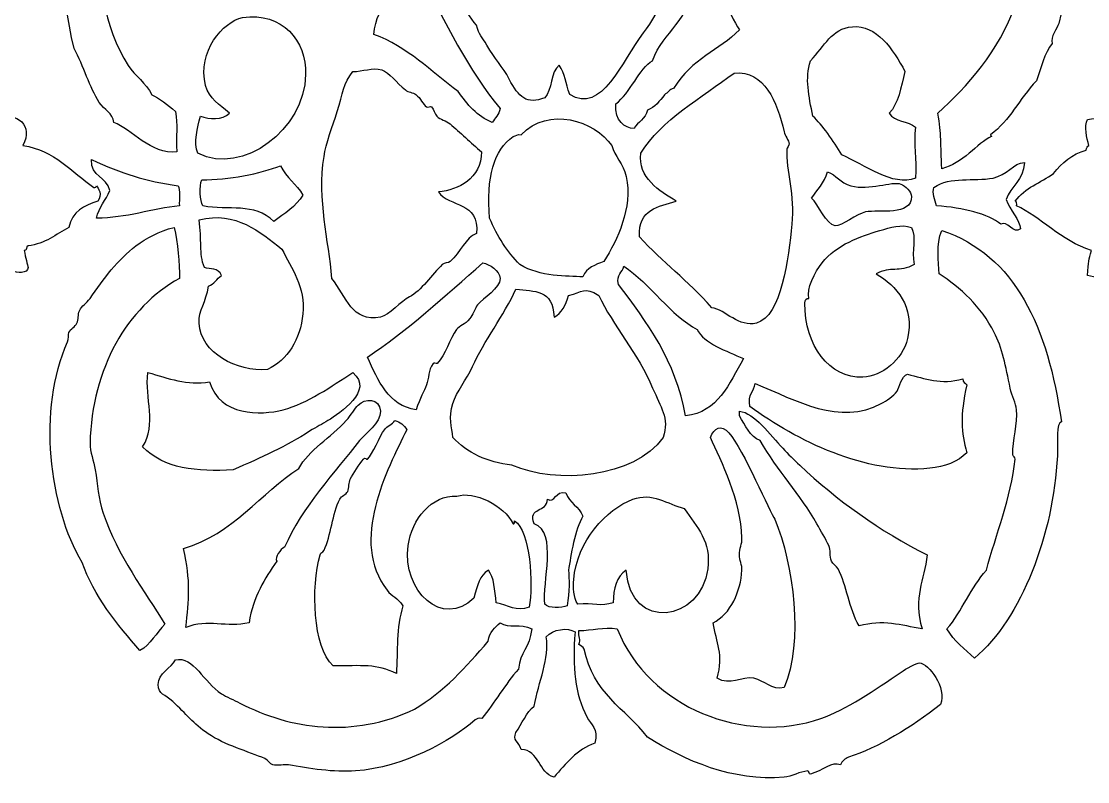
# Model space of a CAD drawing. Header units: centimetres. Extents: x -2.96 to 2.96, y -0.36 to 0.36.
# Drawn here: x -0.319 to 0.313, y -0.347 to 0.103 of the extents above; entities that cross this region are included whole.
import ezdxf

# ---------------------------------------------------------------- set-up
doc = ezdxf.new("R2010")
doc.units = ezdxf.units.CM
doc.header["$MEASUREMENT"] = 0
doc.layers.add('Layer 1', color=7, linetype='Continuous')

msp = doc.modelspace()

# ---------------------------------------------------------------- linework, layer by layer
at = {"layer": 'Layer 1'}
for points, knots in [([(-0.24969, 0.27445), (-0.28112, 0.23728), (-0.30565, 0.15586), (-0.28784, 0.08694), (-0.28784, 0.08694), (-0.28236, 0.0762), (-0.27876, 0.06389), (-0.27302, 0.05495), (-0.27302, 0.05495), (-0.27019, 0.0505), (-0.26469, 0.04865), (-0.26445, 0.04307), (-0.26445, 0.04307), (-0.25384, 0.03915), (-0.24246, 0.02386), (-0.22704, 0.02566), (-0.22704, 0.02566), (-0.22757, 0.03526), (-0.22643, 0.04177), (-0.22783, 0.04945), (-0.22783, 0.04945), (-0.23233, 0.05379), (-0.23762, 0.05718), (-0.24183, 0.0595), (-0.24183, 0.0595), (-0.2454, 0.06656), (-0.25175, 0.07037), (-0.25588, 0.07688), (-0.25588, 0.07688), (-0.28517, 0.12194), (-0.27239, 0.19713), (-0.24651, 0.23875), (-0.24651, 0.23875), (-0.24265, 0.24499), (-0.23675, 0.25066), (-0.23482, 0.25796), (-0.23482, 0.25796), (-0.23784, 0.26481), (-0.24326, 0.26883), (-0.24726, 0.27442), (-0.24726, 0.27442), (-0.24813, 0.27445), (-0.24889, 0.27445), (-0.24969, 0.27445)], [0, 0, 0, 0, 0.083333, 0.083333, 0.083333, 0.083333, 0.166667, 0.166667, 0.166667, 0.166667, 0.25, 0.25, 0.25, 0.25, 0.333333, 0.333333, 0.333333, 0.333333, 0.416667, 0.416667, 0.416667, 0.416667, 0.5, 0.5, 0.5, 0.5, 0.583333, 0.583333, 0.583333, 0.583333, 0.666667, 0.666667, 0.666667, 0.666667, 0.75, 0.75, 0.75, 0.75, 0.833333, 0.833333, 0.833333, 0.833333, 1, 1, 1, 1]), ([(0.25522, 0.27535), (0.25025, 0.26665), (0.23212, 0.25802), (0.23725, 0.24611), (0.23725, 0.24611), (0.24273, 0.24333), (0.24545, 0.23748), (0.24976, 0.23333), (0.24976, 0.23333), (0.25876, 0.21491), (0.26614, 0.20134), (0.27072, 0.18301), (0.27072, 0.18301), (0.27093, 0.17208), (0.27284, 0.1602), (0.27461, 0.14917), (0.27461, 0.14917), (0.27223, 0.13766), (0.27247, 0.12123), (0.2699, 0.11258), (0.2699, 0.11258), (0.26032, 0.08512), (0.24117, 0.06416), (0.22397, 0.04855), (0.22397, 0.04855), (0.22638, 0.03585), (0.2255, 0.03053), (0.22632, 0.01564), (0.22632, 0.01564), (0.23873, 0.01858), (0.2472, 0.03064), (0.25593, 0.03485), (0.25593, 0.03485), (0.25545, 0.03485), (0.25506, 0.03496), (0.25522, 0.03575), (0.25522, 0.03575), (0.26699, 0.04438), (0.27197, 0.05665), (0.28245, 0.06776), (0.28245, 0.06776), (0.28544, 0.07522), (0.28695, 0.0844), (0.29179, 0.08972), (0.29179, 0.08972), (0.29055, 0.09419), (0.29481, 0.09853), (0.29565, 0.1016), (0.29565, 0.1016), (0.30393, 0.13232), (0.29795, 0.17682), (0.2933, 0.20497), (0.2933, 0.20497), (0.28162, 0.22958), (0.27395, 0.25905), (0.25522, 0.27535)], [0, 0, 0, 0, 0.066667, 0.066667, 0.066667, 0.066667, 0.133333, 0.133333, 0.133333, 0.133333, 0.2, 0.2, 0.2, 0.2, 0.266667, 0.266667, 0.266667, 0.266667, 0.333333, 0.333333, 0.333333, 0.333333, 0.4, 0.4, 0.4, 0.4, 0.466667, 0.466667, 0.466667, 0.466667, 0.533333, 0.533333, 0.533333, 0.533333, 0.6, 0.6, 0.6, 0.6, 0.666667, 0.666667, 0.666667, 0.666667, 0.733333, 0.733333, 0.733333, 0.733333, 0.8, 0.8, 0.8, 0.8, 0.866667, 0.866667, 0.866667, 0.866667, 1, 1, 1, 1]), ([(-0.0549, 0.14915), (-0.05736, 0.14957), (-0.05768, 0.14751), (-0.0604, 0.14822), (-0.0604, 0.14822), (-0.06156, 0.14348), (-0.06482, 0.14216), (-0.06585, 0.13817), (-0.06585, 0.13817), (-0.06913, 0.12566), (-0.05572, 0.10904), (-0.04947, 0.10068), (-0.04947, 0.10068), (-0.04794, 0.0947), (-0.04616, 0.09393), (-0.04325, 0.08877), (-0.04325, 0.08877), (-0.0388, 0.08081), (-0.03386, 0.07626), (-0.03002, 0.06866), (-0.03002, 0.06866), (-0.02462, 0.05794), (-0.01933, 0.05342), (-0.00899, 0.05771), (-0.00899, 0.05771), (-0.00449, 0.06213), (-0.0056, 0.07319), (-0.00044, 0.07692), (-0.00044, 0.07692), (0.00345, 0.0716), (0.00313, 0.0666), (0.0058, 0.05954), (0.0058, 0.05954), (0.02482, 0.04763), (0.03657, 0.0793), (0.0494, 0.09613), (0.0494, 0.09613), (0.05853, 0.10801), (0.07385, 0.13627), (0.05877, 0.14825), (0.05877, 0.14825), (0.03459, 0.16746), (-0.00981, 0.16439), (-0.04328, 0.15833), (-0.04328, 0.15833), (-0.04527, 0.15311), (-0.05379, 0.15544), (-0.0549, 0.14915)], [0, 0, 0, 0, 0.076923, 0.076923, 0.076923, 0.076923, 0.153846, 0.153846, 0.153846, 0.153846, 0.230769, 0.230769, 0.230769, 0.230769, 0.307692, 0.307692, 0.307692, 0.307692, 0.384615, 0.384615, 0.384615, 0.384615, 0.461538, 0.461538, 0.461538, 0.461538, 0.538462, 0.538462, 0.538462, 0.538462, 0.615385, 0.615385, 0.615385, 0.615385, 0.692308, 0.692308, 0.692308, 0.692308, 0.769231, 0.769231, 0.769231, 0.769231, 0.846154, 0.846154, 0.846154, 0.846154, 1, 1, 1, 1]), ([(-0.08528, 0.13176), (-0.09475, 0.12081), (-0.10896, 0.1139), (-0.11023, 0.09519), (-0.11023, 0.09519), (-0.09033, 0.08776), (-0.07636, 0.07336), (-0.06038, 0.06132), (-0.06038, 0.06132), (-0.05477, 0.05389), (-0.04916, 0.04642), (-0.04009, 0.04306), (-0.04009, 0.04306), (-0.03842, 0.04565), (-0.03623, 0.04756), (-0.03541, 0.05126), (-0.03541, 0.05126), (-0.0542, 0.07404), (-0.06832, 0.10222), (-0.08216, 0.13085), (-0.08216, 0.13085), (-0.08369, 0.13065), (-0.0839, 0.13187), (-0.08528, 0.13176)], [0, 0, 0, 0, 0.142857, 0.142857, 0.142857, 0.142857, 0.285714, 0.285714, 0.285714, 0.285714, 0.428571, 0.428571, 0.428571, 0.428571, 0.571429, 0.571429, 0.571429, 0.571429, 0.714286, 0.714286, 0.714286, 0.714286, 1, 1, 1, 1]), ([(0.03307, 0.05403), (0.03246, 0.04363), (0.03849, 0.0399), (0.044, 0.03937), (0.044, 0.03937), (0.04612, 0.04366), (0.05075, 0.04493), (0.05186, 0.05035), (0.05186, 0.05035), (0.05641, 0.05199), (0.05914, 0.05575), (0.06197, 0.0595), (0.06197, 0.0595), (0.06401, 0.06045), (0.06488, 0.06281), (0.06739, 0.06318), (0.06739, 0.06318), (0.07829, 0.08125), (0.09435, 0.08543), (0.10639, 0.09792), (0.10639, 0.09792), (0.10007, 0.10662), (0.09337, 0.13173), (0.07832, 0.12718), (0.07832, 0.12718), (0.07798, 0.1026), (0.06102, 0.09747), (0.05496, 0.07963), (0.05496, 0.07963), (0.04712, 0.07533), (0.04172, 0.06032), (0.03307, 0.05403)], [0, 0, 0, 0, 0.111111, 0.111111, 0.111111, 0.111111, 0.222222, 0.222222, 0.222222, 0.222222, 0.333333, 0.333333, 0.333333, 0.333333, 0.444444, 0.444444, 0.444444, 0.444444, 0.555556, 0.555556, 0.555556, 0.555556, 0.666667, 0.666667, 0.666667, 0.666667, 0.777778, 0.777778, 0.777778, 0.777778, 1, 1, 1, 1]), ([(-0.21307, 0.04673), (-0.21471, 0.03993), (-0.2172, 0.03133), (-0.2146, 0.02477), (-0.2146, 0.02477), (-0.18788, 0.01136), (-0.15131, 0.03893), (-0.1507, 0.07142), (-0.1507, 0.07142), (-0.15036, 0.09171), (-0.16425, 0.10844), (-0.18814, 0.10526), (-0.18814, 0.10526), (-0.19962, 0.10261), (-0.215, 0.08528), (-0.20997, 0.06502), (-0.20997, 0.06502), (-0.20796, 0.05687), (-0.20179, 0.05385), (-0.19592, 0.04856), (-0.19592, 0.04856), (-0.2, 0.04437), (-0.20783, 0.04495), (-0.21307, 0.04673)], [0, 0, 0, 0, 0.142857, 0.142857, 0.142857, 0.142857, 0.285714, 0.285714, 0.285714, 0.285714, 0.428571, 0.428571, 0.428571, 0.428571, 0.571429, 0.571429, 0.571429, 0.571429, 0.714286, 0.714286, 0.714286, 0.714286, 1, 1, 1, 1]), ([(0.17338, 0.09975), (0.16073, 0.09864), (0.15729, 0.08837), (0.14843, 0.07964), (0.14843, 0.07964), (0.14525, 0.06906), (0.14742, 0.05874), (0.14999, 0.04673), (0.14999, 0.04673), (0.15544, 0.04168), (0.16216, 0.0322), (0.16711, 0.02384), (0.16711, 0.02384), (0.18047, 0.01805), (0.1974, 0.00474), (0.21077, 0.01008), (0.21077, 0.01008), (0.21154, 0.02185), (0.2095, 0.0299), (0.21077, 0.04027), (0.21077, 0.04027), (0.20638, 0.04403), (0.19823, 0.04329), (0.19513, 0.04853), (0.19513, 0.04853), (0.20069, 0.05393), (0.20212, 0.06414), (0.20452, 0.07322), (0.20452, 0.07322), (0.19746, 0.08655), (0.18756, 0.10099), (0.17338, 0.09975)], [0, 0, 0, 0, 0.111111, 0.111111, 0.111111, 0.111111, 0.222222, 0.222222, 0.222222, 0.222222, 0.333333, 0.333333, 0.333333, 0.333333, 0.444444, 0.444444, 0.444444, 0.444444, 0.555556, 0.555556, 0.555556, 0.555556, 0.666667, 0.666667, 0.666667, 0.666667, 0.777778, 0.777778, 0.777778, 0.777778, 1, 1, 1, 1]), ([(-0.13203, 0.04945), (-0.13462, 0.04114), (-0.13867, 0.0304), (-0.13981, 0.02291), (-0.13981, 0.02291), (-0.14375, -0.00323), (-0.13706, -0.02625), (-0.13513, -0.04935), (-0.13513, -0.04935), (-0.12653, -0.06015), (-0.12344, -0.0756), (-0.10632, -0.07224), (-0.10632, -0.07224), (-0.10145, -0.07126), (-0.09388, -0.06269), (-0.08917, -0.06031), (-0.08917, -0.06031), (-0.08242, -0.0569), (-0.07552, -0.04671), (-0.0697, -0.04113), (-0.0697, -0.04113), (-0.06846, -0.03994), (-0.06621, -0.04036), (-0.06502, -0.03928), (-0.06502, -0.03928), (-0.05899, -0.03375), (-0.05594, -0.02515), (-0.04944, -0.0228), (-0.04944, -0.0228), (-0.04756, -0.00351), (-0.06542, -0.00737), (-0.07204, 0.00189), (-0.07204, 0.00189), (-0.05997, 0.00308), (-0.04685, 0.00967), (-0.04638, 0.02568), (-0.04638, 0.02568), (-0.05276, 0.03087), (-0.05934, 0.0374), (-0.06506, 0.04214), (-0.06506, 0.04214), (-0.06744, 0.04415), (-0.07093, 0.04476), (-0.07287, 0.04672), (-0.07287, 0.04672), (-0.07438, 0.04823), (-0.07448, 0.05079), (-0.07602, 0.0522), (-0.07602, 0.0522), (-0.07663, 0.05284), (-0.07837, 0.05172), (-0.07909, 0.0522), (-0.07909, 0.0522), (-0.08113, 0.0536), (-0.08258, 0.05757), (-0.08531, 0.05953), (-0.08531, 0.05953), (-0.08727, 0.06091), (-0.08978, 0.06088), (-0.09158, 0.06228), (-0.09158, 0.06228), (-0.09692, 0.06654), (-0.10097, 0.07265), (-0.10558, 0.07416), (-0.10558, 0.07416), (-0.11098, 0.07593), (-0.11704, 0.0731), (-0.12273, 0.07323), (-0.12273, 0.07323), (-0.12819, 0.0663), (-0.12867, 0.0603), (-0.13203, 0.04945)], [0, 0, 0, 0, 0.052632, 0.052632, 0.052632, 0.052632, 0.105263, 0.105263, 0.105263, 0.105263, 0.157895, 0.157895, 0.157895, 0.157895, 0.210526, 0.210526, 0.210526, 0.210526, 0.263158, 0.263158, 0.263158, 0.263158, 0.315789, 0.315789, 0.315789, 0.315789, 0.368421, 0.368421, 0.368421, 0.368421, 0.421053, 0.421053, 0.421053, 0.421053, 0.473684, 0.473684, 0.473684, 0.473684, 0.526316, 0.526316, 0.526316, 0.526316, 0.578947, 0.578947, 0.578947, 0.578947, 0.631579, 0.631579, 0.631579, 0.631579, 0.684211, 0.684211, 0.684211, 0.684211, 0.736842, 0.736842, 0.736842, 0.736842, 0.789474, 0.789474, 0.789474, 0.789474, 0.842105, 0.842105, 0.842105, 0.842105, 0.894737, 0.894737, 0.894737, 0.894737, 1, 1, 1, 1]), ([(0.13285, 0.03757), (0.12883, 0.0553), (0.12126, 0.07382), (0.10324, 0.07234), (0.10324, 0.07234), (0.084, 0.05787), (0.06001, 0.04456), (0.04797, 0.02477), (0.04797, 0.02477), (0.04596, 0.01046), (0.05906, 0.00233), (0.06898, -0.00359), (0.06898, -0.00359), (0.0585, -0.0069), (0.04628, -0.00801), (0.04715, -0.02462), (0.04715, -0.02462), (0.06112, -0.04028), (0.07546, -0.04989), (0.09001, -0.06674), (0.09001, -0.06674), (0.09811, -0.06788), (0.10618, -0.07862), (0.11652, -0.07584), (0.11652, -0.07584), (0.13126, -0.07182), (0.13549, -0.03718), (0.1375, -0.01729), (0.1375, -0.01729), (0.1393, -0.00012), (0.13398, 0.01449), (0.13446, 0.02748), (0.13446, 0.02748), (0.13441, 0.02743), (0.13602, 0.0301), (0.13597, 0.03023), (0.13597, 0.03023), (0.13563, 0.03249), (0.13338, 0.03532), (0.13285, 0.03757)], [0, 0, 0, 0, 0.090909, 0.090909, 0.090909, 0.090909, 0.181818, 0.181818, 0.181818, 0.181818, 0.272727, 0.272727, 0.272727, 0.272727, 0.363636, 0.363636, 0.363636, 0.363636, 0.454545, 0.454545, 0.454545, 0.454545, 0.545455, 0.545455, 0.545455, 0.545455, 0.636364, 0.636364, 0.636364, 0.636364, 0.727273, 0.727273, 0.727273, 0.727273, 0.818182, 0.818182, 0.818182, 0.818182, 1, 1, 1, 1]), ([(-0.02297, 0.03572), (-0.02538, 0.03638), (-0.02585, 0.03479), (-0.02765, 0.03482), (-0.02765, 0.03482), (-0.03921, 0.02667), (-0.04374, 0.0104), (-0.04167, -0.01368), (-0.04167, -0.01368), (-0.03725, -0.02466), (-0.03106, -0.0335), (-0.02376, -0.04114), (-0.02376, -0.04114), (-0.01164, -0.04863), (0.00423, -0.04775), (0.01365, -0.04842), (0.01365, -0.04842), (0.01563, -0.04289), (0.02101, -0.04133), (0.02606, -0.03927), (0.02606, -0.03927), (0.03424, -0.02638), (0.04315, -0.00773), (0.03929, 0.01105), (0.03929, 0.01105), (0.03776, 0.01843), (0.03228, 0.02317), (0.0308, 0.02931), (0.0308, 0.02931), (0.02048, 0.04437), (-0.00675, 0.05284), (-0.02297, 0.03572)], [0, 0, 0, 0, 0.111111, 0.111111, 0.111111, 0.111111, 0.222222, 0.222222, 0.222222, 0.222222, 0.333333, 0.333333, 0.333333, 0.333333, 0.444444, 0.444444, 0.444444, 0.444444, 0.555556, 0.555556, 0.555556, 0.555556, 0.666667, 0.666667, 0.666667, 0.666667, 0.777778, 0.777778, 0.777778, 0.777778, 1, 1, 1, 1]), ([(-0.33457, 0.04673), (-0.33465, 0.04774), (-0.33346, 0.04813), (-0.33457, 0.04856), (-0.33457, 0.04856), (-0.34481, 0.0492), (-0.35965, 0.04705), (-0.36886, 0.04216), (-0.36886, 0.04216), (-0.37809, 0.02927), (-0.38852, 0.0179), (-0.38757, 0.00099), (-0.38757, 0.00099), (-0.38723, -0.00512), (-0.38442, -0.00983), (-0.38212, -0.01642), (-0.38212, -0.01642), (-0.37971, -0.02351), (-0.37828, -0.02893), (-0.37278, -0.03383), (-0.37278, -0.03383), (-0.35815, -0.04669), (-0.34082, -0.04634), (-0.32447, -0.04473), (-0.32447, -0.04473), (-0.32219, -0.04629), (-0.31539, -0.04664), (-0.31513, -0.04293), (-0.31513, -0.04293), (-0.31539, -0.04132), (-0.31698, -0.03692), (-0.31743, -0.03285), (-0.31743, -0.03285), (-0.31566, -0.03317), (-0.31658, -0.0302), (-0.31513, -0.0301), (-0.31513, -0.0301), (-0.30508, -0.02875), (-0.29859, -0.02327), (-0.29097, -0.01909), (-0.29097, -0.01909), (-0.28904, -0.00951), (-0.28182, -0.0061), (-0.27385, -0.00359), (-0.27385, -0.00359), (-0.27094, 0.00019), (-0.27364, 0.00432), (-0.27459, 0.00554), (-0.27459, 0.00554), (-0.2748, 0.00483), (-0.27525, 0.00448), (-0.2762, 0.00461), (-0.2762, 0.00461), (-0.28956, 0.01361), (-0.29943, 0.0267), (-0.31822, 0.02932), (-0.31822, 0.02932), (-0.3121, 0.04149), (-0.32091, 0.04876), (-0.33457, 0.04673)], [0, 0, 0, 0, 0.0625, 0.0625, 0.0625, 0.0625, 0.125, 0.125, 0.125, 0.125, 0.1875, 0.1875, 0.1875, 0.1875, 0.25, 0.25, 0.25, 0.25, 0.3125, 0.3125, 0.3125, 0.3125, 0.375, 0.375, 0.375, 0.375, 0.4375, 0.4375, 0.4375, 0.4375, 0.5, 0.5, 0.5, 0.5, 0.5625, 0.5625, 0.5625, 0.5625, 0.625, 0.625, 0.625, 0.625, 0.6875, 0.6875, 0.6875, 0.6875, 0.75, 0.75, 0.75, 0.75, 0.8125, 0.8125, 0.8125, 0.8125, 0.875, 0.875, 0.875, 0.875, 1, 1, 1, 1]), ([(0.29252, 0.01286), (0.28522, 0.00722), (0.27527, 0.00453), (0.26992, -0.0036), (0.26992, -0.0036), (0.27085, -0.00376), (0.27077, -0.00506), (0.27069, -0.00635), (0.27069, -0.00635), (0.28461, -0.0127), (0.29683, -0.02701), (0.31514, -0.03286), (0.31514, -0.03286), (0.31345, -0.03823), (0.31305, -0.03932), (0.31279, -0.04754), (0.31279, -0.04754), (0.32237, -0.05008), (0.32911, -0.04939), (0.33777, -0.05029), (0.33777, -0.05029), (0.35341, -0.04915), (0.3845, -0.03825), (0.3837, -0.01095), (0.3837, -0.01095), (0.38336, 0.00085), (0.38235, 0.01765), (0.37746, 0.02474), (0.37746, 0.02474), (0.37619, 0.02657), (0.37333, 0.02657), (0.37122, 0.02839), (0.37122, 0.02839), (0.36709, 0.03199), (0.36307, 0.03675), (0.35876, 0.03847), (0.35876, 0.03847), (0.35627, 0.03948), (0.35352, 0.03852), (0.35098, 0.0394), (0.35098, 0.0394), (0.35045, 0.03953), (0.35008, 0.04173), (0.34939, 0.04213), (0.34939, 0.04213), (0.34619, 0.04396), (0.33672, 0.04425), (0.3323, 0.04488), (0.3323, 0.04488), (0.32566, 0.04586), (0.31865, 0.04578), (0.3128, 0.04488), (0.3128, 0.04488), (0.31055, 0.04059), (0.31216, 0.03406), (0.31359, 0.02932), (0.31359, 0.02932), (0.31261, 0.02892), (0.31198, 0.02813), (0.312, 0.02657), (0.312, 0.02657), (0.30342, 0.02447), (0.29763, 0.01902), (0.29252, 0.01286)], [0, 0, 0, 0, 0.058824, 0.058824, 0.058824, 0.058824, 0.117647, 0.117647, 0.117647, 0.117647, 0.176471, 0.176471, 0.176471, 0.176471, 0.235294, 0.235294, 0.235294, 0.235294, 0.294118, 0.294118, 0.294118, 0.294118, 0.352941, 0.352941, 0.352941, 0.352941, 0.411765, 0.411765, 0.411765, 0.411765, 0.470588, 0.470588, 0.470588, 0.470588, 0.529412, 0.529412, 0.529412, 0.529412, 0.588235, 0.588235, 0.588235, 0.588235, 0.647059, 0.647059, 0.647059, 0.647059, 0.705882, 0.705882, 0.705882, 0.705882, 0.764706, 0.764706, 0.764706, 0.764706, 0.823529, 0.823529, 0.823529, 0.823529, 0.882353, 0.882353, 0.882353, 0.882353, 1, 1, 1, 1]), ([(-0.22553, -0.00635), (-0.22582, -0.00246), (-0.22476, 0.00307), (-0.2263, 0.00553), (-0.2263, 0.00553), (-0.24535, 0.00831), (-0.25958, 0.01262), (-0.27771, 0.02109), (-0.27771, 0.02109), (-0.278, 0.01043), (-0.26842, 0.0113), (-0.26684, 0.00278), (-0.26684, 0.00278), (-0.26893, -0.00328), (-0.27327, -0.00675), (-0.27459, -0.01368), (-0.27459, -0.01368), (-0.25747, -0.01368), (-0.24109, -0.00796), (-0.22553, -0.00635)], [0, 0, 0, 0, 0.166667, 0.166667, 0.166667, 0.166667, 0.333333, 0.333333, 0.333333, 0.333333, 0.5, 0.5, 0.5, 0.5, 0.666667, 0.666667, 0.666667, 0.666667, 1, 1, 1, 1]), ([(0.2754, 0.01926), (0.269, 0.01926), (0.26463, 0.01164), (0.25672, 0.01011), (0.25672, 0.01011), (0.24516, 0.00786), (0.23148, 0.01143), (0.22166, 0.00461), (0.22166, 0.00461), (0.22044, 0.0013), (0.22232, -0.00277), (0.22322, -0.00634), (0.22322, -0.00634), (0.2391, -0.00745), (0.25381, -0.01105), (0.2614, -0.01729), (0.2614, -0.01729), (0.26479, -0.01459), (0.26899, -0.02353), (0.27302, -0.02007), (0.27302, -0.02007), (0.2726, -0.01467), (0.26678, -0.0088), (0.26447, -0.00266), (0.26447, -0.00266), (0.26728, 0.00566), (0.27472, 0.00852), (0.2754, 0.01926)], [0, 0, 0, 0, 0.125, 0.125, 0.125, 0.125, 0.25, 0.25, 0.25, 0.25, 0.375, 0.375, 0.375, 0.375, 0.5, 0.5, 0.5, 0.5, 0.625, 0.625, 0.625, 0.625, 0.75, 0.75, 0.75, 0.75, 1, 1, 1, 1]), ([(-0.15229, 0.00003), (-0.1561, 0.00654), (-0.16224, 0.01035), (-0.16552, 0.01741), (-0.16552, 0.01741), (-0.17748, 0.01273), (-0.19656, 0.00884), (-0.2123, 0.00915), (-0.2123, 0.00915), (-0.21386, 0.00515), (-0.21338, -0.00342), (-0.21153, -0.00638), (-0.21153, -0.00638), (-0.19648, -0.00932), (-0.1811, -0.00421), (-0.16949, -0.01553), (-0.16949, -0.01553), (-0.16309, -0.01103), (-0.15661, -0.00677), (-0.15229, 0.00003)], [0, 0, 0, 0, 0.166667, 0.166667, 0.166667, 0.166667, 0.333333, 0.333333, 0.333333, 0.333333, 0.5, 0.5, 0.5, 0.5, 0.666667, 0.666667, 0.666667, 0.666667, 1, 1, 1, 1]), ([(0.17253, 0.00553), (0.16584, 0.00738), (0.16401, 0.01185), (0.15856, 0.01376), (0.15856, 0.01376), (0.15665, 0.00715), (0.1525, 0.00318), (0.14919, -0.00177), (0.14919, -0.00177), (0.15292, -0.00532), (0.15792, -0.0177), (0.16319, -0.01817), (0.16319, -0.01817), (0.16689, -0.01859), (0.17605, -0.01097), (0.18113, -0.00999), (0.18113, -0.00999), (0.1892, -0.00848), (0.20841, -0.01264), (0.20841, -0.00084), (0.20841, -0.00084), (0.20841, 0.00181), (0.20473, 0.00554), (0.20214, 0.00652), (0.20214, 0.00652), (0.19656, 0.00852), (0.18349, 0.00254), (0.17253, 0.00553)], [0, 0, 0, 0, 0.125, 0.125, 0.125, 0.125, 0.25, 0.25, 0.25, 0.25, 0.375, 0.375, 0.375, 0.375, 0.5, 0.5, 0.5, 0.5, 0.625, 0.625, 0.625, 0.625, 0.75, 0.75, 0.75, 0.75, 1, 1, 1, 1]), ([(-0.20836, -0.05395), (-0.20955, -0.06321), (-0.21426, -0.06826), (-0.21384, -0.07586), (-0.21384, -0.07586), (-0.21289, -0.09364), (-0.19138, -0.10486), (-0.17333, -0.1033), (-0.17333, -0.1033), (-0.16148, -0.09772), (-0.15386, -0.08541), (-0.1523, -0.07039), (-0.1523, -0.07039), (-0.15069, -0.05462), (-0.15915, -0.04306), (-0.16479, -0.03195), (-0.16479, -0.03195), (-0.17786, -0.02176), (-0.19199, -0.00928), (-0.21384, -0.01459), (-0.21384, -0.01459), (-0.21207, -0.02687), (-0.21403, -0.03433), (-0.21072, -0.04295), (-0.21072, -0.04295), (-0.20728, -0.04382), (-0.20257, -0.04295), (-0.20056, -0.04755), (-0.20056, -0.04755), (-0.20333, -0.0495), (-0.20492, -0.05281), (-0.20836, -0.05395)], [0, 0, 0, 0, 0.111111, 0.111111, 0.111111, 0.111111, 0.222222, 0.222222, 0.222222, 0.222222, 0.333333, 0.333333, 0.333333, 0.333333, 0.444444, 0.444444, 0.444444, 0.444444, 0.555556, 0.555556, 0.555556, 0.555556, 0.666667, 0.666667, 0.666667, 0.666667, 0.777778, 0.777778, 0.777778, 0.777778, 1, 1, 1, 1]), ([(0.14526, -0.06398), (0.14476, -0.08914), (0.15987, -0.10843), (0.17963, -0.1079), (0.17963, -0.1079), (0.1905, -0.10764), (0.20328, -0.09737), (0.20609, -0.08501), (0.20609, -0.08501), (0.21027, -0.0663), (0.19963, -0.05345), (0.18736, -0.04662), (0.18736, -0.04662), (0.19609, -0.04191), (0.20099, -0.04609), (0.20998, -0.04114), (0.20998, -0.04114), (0.20826, -0.03246), (0.21146, -0.02508), (0.20837, -0.01913), (0.20837, -0.01913), (0.20244, -0.01691), (0.19562, -0.01929), (0.18966, -0.02098), (0.18966, -0.02098), (0.17791, -0.02439), (0.16413, -0.02929), (0.1554, -0.04016), (0.1554, -0.04016), (0.15114, -0.04553), (0.14587, -0.05556), (0.14762, -0.06125), (0.14762, -0.06125), (0.14592, -0.06109), (0.14512, -0.06197), (0.14526, -0.06398)], [0, 0, 0, 0, 0.1, 0.1, 0.1, 0.1, 0.2, 0.2, 0.2, 0.2, 0.3, 0.3, 0.3, 0.3, 0.4, 0.4, 0.4, 0.4, 0.5, 0.5, 0.5, 0.5, 0.6, 0.6, 0.6, 0.6, 0.7, 0.7, 0.7, 0.7, 0.8, 0.8, 0.8, 0.8, 1, 1, 1, 1]), ([(-0.28474, -0.06853), (-0.28567, -0.0707), (-0.28527, -0.07374), (-0.2863, -0.07586), (-0.2863, -0.07586), (-0.28736, -0.07803), (-0.28995, -0.07906), (-0.29098, -0.08139), (-0.29098, -0.08139), (-0.29164, -0.08279), (-0.29103, -0.08525), (-0.29175, -0.08687), (-0.29175, -0.08687), (-0.30985, -0.12693), (-0.30265, -0.1849), (-0.28318, -0.2176), (-0.28318, -0.2176), (-0.27657, -0.23702), (-0.26201, -0.25496), (-0.24889, -0.2698), (-0.24889, -0.2698), (-0.24262, -0.26623), (-0.23923, -0.25922), (-0.23407, -0.25424), (-0.23407, -0.25424), (-0.24582, -0.23493), (-0.26209, -0.21379), (-0.27069, -0.18836), (-0.27069, -0.18836), (-0.27363, -0.17989), (-0.27389, -0.17127), (-0.2754, -0.16277), (-0.2754, -0.16277), (-0.27627, -0.15772), (-0.2786, -0.15171), (-0.2785, -0.14721), (-0.2785, -0.14721), (-0.27739, -0.10226), (-0.25646, -0.06664), (-0.22553, -0.04934), (-0.22553, -0.04934), (-0.22521, -0.04087), (-0.22669, -0.02788), (-0.22863, -0.0191), (-0.22863, -0.0191), (-0.23771, -0.02143), (-0.24488, -0.02534), (-0.25125, -0.03011), (-0.25125, -0.03011), (-0.26199, -0.03813), (-0.27046, -0.04953), (-0.2785, -0.06123), (-0.2785, -0.06123), (-0.28056, -0.06419), (-0.28329, -0.06538), (-0.28474, -0.06853)], [0, 0, 0, 0, 0.066667, 0.066667, 0.066667, 0.066667, 0.133333, 0.133333, 0.133333, 0.133333, 0.2, 0.2, 0.2, 0.2, 0.266667, 0.266667, 0.266667, 0.266667, 0.333333, 0.333333, 0.333333, 0.333333, 0.4, 0.4, 0.4, 0.4, 0.466667, 0.466667, 0.466667, 0.466667, 0.533333, 0.533333, 0.533333, 0.533333, 0.6, 0.6, 0.6, 0.6, 0.666667, 0.666667, 0.666667, 0.666667, 0.733333, 0.733333, 0.733333, 0.733333, 0.8, 0.8, 0.8, 0.8, 0.866667, 0.866667, 0.866667, 0.866667, 1, 1, 1, 1]), ([(0.22632, -0.02098), (0.2228, -0.02916), (0.22455, -0.03942), (0.22476, -0.04662), (0.22476, -0.04662), (0.23727, -0.0548), (0.24963, -0.06599), (0.25746, -0.08139), (0.25746, -0.08139), (0.26191, -0.09002), (0.26434, -0.10155), (0.26685, -0.1143), (0.26685, -0.1143), (0.26772, -0.11912), (0.27032, -0.12345), (0.27069, -0.12711), (0.27069, -0.12711), (0.27143, -0.13497), (0.2682, -0.1456), (0.26836, -0.15362), (0.26836, -0.15362), (0.26841, -0.15481), (0.27003, -0.15529), (0.26992, -0.15637), (0.26992, -0.15637), (0.26714, -0.17963), (0.25854, -0.20071), (0.2528, -0.2222), (0.2528, -0.2222), (0.24365, -0.23217), (0.23833, -0.24665), (0.22941, -0.25697), (0.22941, -0.25697), (0.23359, -0.26425), (0.24005, -0.2689), (0.24579, -0.27433), (0.24579, -0.27433), (0.2736, -0.25057), (0.29257, -0.20104), (0.29484, -0.1545), (0.29484, -0.1545), (0.29526, -0.14603), (0.29399, -0.13466), (0.29722, -0.13439), (0.29722, -0.13439), (0.28937, -0.07808), (0.26988, -0.0354), (0.22632, -0.02098)], [0, 0, 0, 0, 0.076923, 0.076923, 0.076923, 0.076923, 0.153846, 0.153846, 0.153846, 0.153846, 0.230769, 0.230769, 0.230769, 0.230769, 0.307692, 0.307692, 0.307692, 0.307692, 0.384615, 0.384615, 0.384615, 0.384615, 0.461538, 0.461538, 0.461538, 0.461538, 0.538462, 0.538462, 0.538462, 0.538462, 0.615385, 0.615385, 0.615385, 0.615385, 0.692308, 0.692308, 0.692308, 0.692308, 0.769231, 0.769231, 0.769231, 0.769231, 0.846154, 0.846154, 0.846154, 0.846154, 1, 1, 1, 1]), ([(-0.08528, -0.12713), (-0.08271, -0.11999), (-0.08046, -0.11639), (-0.07906, -0.11245), (-0.07906, -0.11245), (-0.07758, -0.10843), (-0.07819, -0.10388), (-0.07514, -0.0997), (-0.07514, -0.0997), (-0.07485, -0.09917), (-0.07326, -0.10007), (-0.07284, -0.0997), (-0.07284, -0.0997), (-0.06744, -0.09465), (-0.06562, -0.08517), (-0.0612, -0.07954), (-0.0612, -0.07954), (-0.05948, -0.07737), (-0.05644, -0.07679), (-0.05337, -0.07314), (-0.05337, -0.07314), (-0.05186, -0.07134), (-0.05033, -0.06679), (-0.04874, -0.06491), (-0.04874, -0.06491), (-0.04541, -0.06118), (-0.03533, -0.05494), (-0.03543, -0.04935), (-0.03543, -0.04935), (-0.03556, -0.04469), (-0.04186, -0.04078), (-0.04559, -0.0402), (-0.04559, -0.0402), (-0.0676, -0.05922), (-0.09131, -0.08097), (-0.11412, -0.096), (-0.11412, -0.096), (-0.10755, -0.10991), (-0.10168, -0.1247), (-0.08528, -0.12713)], [0, 0, 0, 0, 0.090909, 0.090909, 0.090909, 0.090909, 0.181818, 0.181818, 0.181818, 0.181818, 0.272727, 0.272727, 0.272727, 0.272727, 0.363636, 0.363636, 0.363636, 0.363636, 0.454545, 0.454545, 0.454545, 0.454545, 0.545455, 0.545455, 0.545455, 0.545455, 0.636364, 0.636364, 0.636364, 0.636364, 0.727273, 0.727273, 0.727273, 0.727273, 0.818182, 0.818182, 0.818182, 0.818182, 1, 1, 1, 1]), ([(0.08141, -0.07953), (0.06591, -0.07178), (0.05355, -0.05246), (0.03781, -0.04206), (0.03781, -0.04206), (0.03715, -0.04613), (0.03342, -0.04661), (0.03466, -0.05296), (0.03466, -0.05296), (0.05157, -0.07487), (0.06876, -0.09844), (0.07443, -0.13072), (0.07443, -0.13072), (0.09372, -0.12876), (0.10031, -0.1117), (0.10872, -0.09688), (0.10872, -0.09688), (0.09911, -0.09218), (0.08522, -0.08805), (0.08141, -0.07953)], [0, 0, 0, 0, 0.166667, 0.166667, 0.166667, 0.166667, 0.333333, 0.333333, 0.333333, 0.333333, 0.5, 0.5, 0.5, 0.5, 0.666667, 0.666667, 0.666667, 0.666667, 1, 1, 1, 1]), ([(0.0612, -0.14356), (0.06501, -0.13168), (0.05972, -0.12578), (0.05498, -0.11432), (0.05498, -0.11432), (0.04641, -0.09381), (0.0313, -0.07717), (0.02302, -0.05939), (0.02302, -0.05939), (0.01432, -0.05407), (0.01371, -0.05743), (0.00508, -0.05939), (0.00508, -0.05939), (0.00355, -0.06524), (0.00103, -0.06987), (-0.00349, -0.07225), (-0.00349, -0.07225), (-0.00399, -0.05545), (-0.01513, -0.05712), (-0.02609, -0.05577), (-0.02609, -0.05577), (-0.03321, -0.07138), (-0.04493, -0.08636), (-0.05181, -0.10152), (-0.05181, -0.10152), (-0.05528, -0.10922), (-0.06141, -0.1166), (-0.06348, -0.12343), (-0.06348, -0.12343), (-0.06607, -0.13195), (-0.06398, -0.13743), (-0.06348, -0.14359), (-0.06348, -0.14359), (-0.05483, -0.15259), (-0.04332, -0.15838), (-0.02842, -0.16002), (-0.02842, -0.16002), (-0.00201, -0.1715), (0.04397, -0.16769), (0.0612, -0.14356)], [0, 0, 0, 0, 0.090909, 0.090909, 0.090909, 0.090909, 0.181818, 0.181818, 0.181818, 0.181818, 0.272727, 0.272727, 0.272727, 0.272727, 0.363636, 0.363636, 0.363636, 0.363636, 0.454545, 0.454545, 0.454545, 0.454545, 0.545455, 0.545455, 0.545455, 0.545455, 0.636364, 0.636364, 0.636364, 0.636364, 0.727273, 0.727273, 0.727273, 0.727273, 0.818182, 0.818182, 0.818182, 0.818182, 1, 1, 1, 1]), ([(-0.24421, -0.10512), (-0.24619, -0.12031), (-0.23871, -0.13571), (-0.24733, -0.14909), (-0.24733, -0.14909), (-0.23452, -0.16221), (-0.21532, -0.16393), (-0.19359, -0.1628), (-0.19359, -0.1628), (-0.17719, -0.15547), (-0.16179, -0.14864), (-0.1484, -0.13991), (-0.1484, -0.13991), (-0.14401, -0.13713), (-0.14104, -0.13578), (-0.13745, -0.13356), (-0.13745, -0.13356), (-0.13062, -0.12917), (-0.10996, -0.11594), (-0.12269, -0.10514), (-0.12269, -0.10514), (-0.13547, -0.11321), (-0.14976, -0.12342), (-0.16399, -0.12715), (-0.16399, -0.12715), (-0.1774, -0.13067), (-0.20169, -0.13088), (-0.20759, -0.11067), (-0.20759, -0.11067), (-0.22114, -0.11282), (-0.23199, -0.10853), (-0.24421, -0.10512)], [0, 0, 0, 0, 0.111111, 0.111111, 0.111111, 0.111111, 0.222222, 0.222222, 0.222222, 0.222222, 0.333333, 0.333333, 0.333333, 0.333333, 0.444444, 0.444444, 0.444444, 0.444444, 0.555556, 0.555556, 0.555556, 0.555556, 0.666667, 0.666667, 0.666667, 0.666667, 0.777778, 0.777778, 0.777778, 0.777778, 1, 1, 1, 1]), ([(0.11261, -0.12525), (0.14039, -0.14536), (0.1809, -0.16576), (0.21934, -0.16184), (0.21934, -0.16184), (0.22773, -0.16102), (0.23609, -0.15787), (0.24109, -0.15269), (0.24109, -0.15269), (0.23781, -0.14028), (0.23712, -0.13089), (0.24109, -0.11245), (0.24109, -0.11245), (0.24053, -0.11105), (0.23866, -0.11105), (0.23876, -0.10883), (0.23876, -0.10883), (0.22585, -0.11256), (0.21622, -0.10867), (0.20608, -0.10608), (0.20608, -0.10608), (0.20224, -0.10716), (0.20142, -0.11383), (0.19981, -0.11611), (0.19981, -0.11611), (0.19756, -0.11931), (0.19359, -0.12175), (0.19047, -0.12344), (0.19047, -0.12344), (0.16594, -0.13667), (0.14046, -0.12188), (0.11567, -0.11151), (0.11567, -0.11151), (0.11501, -0.11652), (0.11128, -0.11787), (0.11261, -0.12525)], [0, 0, 0, 0, 0.1, 0.1, 0.1, 0.1, 0.2, 0.2, 0.2, 0.2, 0.3, 0.3, 0.3, 0.3, 0.4, 0.4, 0.4, 0.4, 0.5, 0.5, 0.5, 0.5, 0.6, 0.6, 0.6, 0.6, 0.7, 0.7, 0.7, 0.7, 0.8, 0.8, 0.8, 0.8, 1, 1, 1, 1]), ([(-0.12658, -0.13354), (-0.13528, -0.14336), (-0.14944, -0.15132), (-0.15465, -0.16185), (-0.15465, -0.16185), (-0.17714, -0.17632), (-0.19362, -0.20082), (-0.22318, -0.2094), (-0.22318, -0.2094), (-0.21855, -0.22882), (-0.21995, -0.23948), (-0.22162, -0.25613), (-0.22162, -0.25613), (-0.20895, -0.25081), (-0.1972, -0.25655), (-0.18426, -0.25335), (-0.18426, -0.25335), (-0.18172, -0.23774), (-0.17487, -0.22721), (-0.16786, -0.21676), (-0.16786, -0.21676), (-0.169, -0.21454), (-0.16569, -0.20962), (-0.1632, -0.20853), (-0.1632, -0.20853), (-0.15272, -0.18477), (-0.13304, -0.16363), (-0.11875, -0.14543), (-0.11875, -0.14543), (-0.11605, -0.14186), (-0.10586, -0.13463), (-0.10634, -0.12802), (-0.10634, -0.12802), (-0.10692, -0.11979), (-0.11565, -0.12053), (-0.11954, -0.12434), (-0.11954, -0.12434), (-0.1216, -0.12634), (-0.12385, -0.13044), (-0.12658, -0.13354)], [0, 0, 0, 0, 0.090909, 0.090909, 0.090909, 0.090909, 0.181818, 0.181818, 0.181818, 0.181818, 0.272727, 0.272727, 0.272727, 0.272727, 0.363636, 0.363636, 0.363636, 0.363636, 0.454545, 0.454545, 0.454545, 0.454545, 0.545455, 0.545455, 0.545455, 0.545455, 0.636364, 0.636364, 0.636364, 0.636364, 0.727273, 0.727273, 0.727273, 0.727273, 0.818182, 0.818182, 0.818182, 0.818182, 1, 1, 1, 1]), ([(0.14216, -0.16005), (0.13877, -0.1568), (0.13523, -0.15328), (0.13211, -0.14997), (0.13211, -0.14997), (0.12465, -0.14216), (0.11526, -0.12883), (0.10637, -0.12801), (0.10637, -0.12801), (0.10637, -0.12894), (0.10637, -0.12981), (0.10637, -0.13076), (0.10637, -0.13076), (0.10999, -0.13624), (0.11243, -0.14317), (0.11878, -0.14539), (0.11878, -0.14539), (0.12881, -0.16312), (0.14259, -0.17733), (0.1523, -0.19479), (0.1523, -0.19479), (0.15455, -0.19876), (0.15762, -0.20373), (0.15931, -0.2076), (0.15931, -0.2076), (0.16058, -0.2103), (0.15984, -0.21395), (0.1609, -0.21675), (0.1609, -0.21675), (0.16159, -0.21855), (0.16386, -0.21958), (0.16484, -0.22135), (0.16484, -0.22135), (0.17016, -0.23132), (0.17124, -0.24477), (0.17728, -0.25519), (0.17728, -0.25519), (0.19141, -0.25133), (0.2022, -0.25471), (0.21467, -0.25699), (0.21467, -0.25699), (0.20935, -0.23797), (0.21565, -0.22836), (0.21777, -0.21312), (0.21777, -0.21312), (0.18984, -0.19926), (0.16415, -0.18055), (0.14216, -0.16005)], [0, 0, 0, 0, 0.076923, 0.076923, 0.076923, 0.076923, 0.153846, 0.153846, 0.153846, 0.153846, 0.230769, 0.230769, 0.230769, 0.230769, 0.307692, 0.307692, 0.307692, 0.307692, 0.384615, 0.384615, 0.384615, 0.384615, 0.461538, 0.461538, 0.461538, 0.461538, 0.538462, 0.538462, 0.538462, 0.538462, 0.615385, 0.615385, 0.615385, 0.615385, 0.692308, 0.692308, 0.692308, 0.692308, 0.769231, 0.769231, 0.769231, 0.769231, 0.846154, 0.846154, 0.846154, 0.846154, 1, 1, 1, 1]), ([(-0.09776, -0.13354), (-0.09927, -0.13576), (-0.10236, -0.13674), (-0.10398, -0.13896), (-0.10398, -0.13896), (-0.10671, -0.14269), (-0.11112, -0.15364), (-0.11409, -0.15637), (-0.11409, -0.15637), (-0.11475, -0.15698), (-0.11539, -0.15491), (-0.11642, -0.15637), (-0.11642, -0.15637), (-0.11883, -0.15947), (-0.12248, -0.1646), (-0.12423, -0.16825), (-0.12423, -0.16825), (-0.12521, -0.17026), (-0.12479, -0.17352), (-0.12576, -0.17558), (-0.12576, -0.17558), (-0.12677, -0.17754), (-0.12941, -0.17807), (-0.13044, -0.18013), (-0.13044, -0.18013), (-0.13481, -0.1886), (-0.13573, -0.20188), (-0.13981, -0.21032), (-0.13981, -0.21032), (-0.14079, -0.21233), (-0.14161, -0.21109), (-0.14216, -0.2131), (-0.14216, -0.2131), (-0.14745, -0.23223), (-0.14658, -0.26758), (-0.13438, -0.27888), (-0.13438, -0.27888), (-0.11753, -0.27888), (-0.10845, -0.27748), (-0.09694, -0.28348), (-0.09694, -0.28348), (-0.09596, -0.26993), (-0.09713, -0.25641), (-0.09308, -0.24324), (-0.09308, -0.24324), (-0.09602, -0.23837), (-0.09969, -0.23771), (-0.10239, -0.23409), (-0.10239, -0.23409), (-0.12496, -0.20499), (-0.10234, -0.16268), (-0.09072, -0.13895), (-0.09072, -0.13895), (-0.09231, -0.13626), (-0.09469, -0.13441), (-0.09776, -0.13354)], [0, 0, 0, 0, 0.066667, 0.066667, 0.066667, 0.066667, 0.133333, 0.133333, 0.133333, 0.133333, 0.2, 0.2, 0.2, 0.2, 0.266667, 0.266667, 0.266667, 0.266667, 0.333333, 0.333333, 0.333333, 0.333333, 0.4, 0.4, 0.4, 0.4, 0.466667, 0.466667, 0.466667, 0.466667, 0.533333, 0.533333, 0.533333, 0.533333, 0.6, 0.6, 0.6, 0.6, 0.666667, 0.666667, 0.666667, 0.666667, 0.733333, 0.733333, 0.733333, 0.733333, 0.8, 0.8, 0.8, 0.8, 0.866667, 0.866667, 0.866667, 0.866667, 1, 1, 1, 1]), ([(0.11491, -0.28623), (0.12129, -0.28742), (0.1256, -0.29366), (0.13285, -0.29171), (0.13285, -0.29171), (0.14468, -0.26464), (0.13849, -0.21895), (0.1274, -0.19201), (0.1274, -0.19201), (0.12465, -0.18854), (0.10885, -0.15058), (0.10017, -0.14079), (0.10017, -0.14079), (0.09572, -0.13582), (0.0912, -0.13769), (0.08924, -0.14354), (0.08924, -0.14354), (0.09567, -0.15764), (0.10723, -0.18085), (0.10792, -0.20297), (0.10792, -0.20297), (0.10805, -0.20644), (0.10639, -0.20943), (0.10639, -0.2131), (0.10639, -0.2131), (0.10639, -0.21614), (0.10808, -0.21924), (0.10792, -0.22225), (0.10792, -0.22225), (0.10723, -0.23434), (0.1012, -0.2485), (0.0908, -0.25331), (0.0908, -0.25331), (0.0926, -0.26535), (0.09739, -0.27191), (0.09313, -0.28622), (0.09313, -0.28622), (0.10057, -0.29078), (0.10787, -0.28496), (0.11491, -0.28623)], [0, 0, 0, 0, 0.090909, 0.090909, 0.090909, 0.090909, 0.181818, 0.181818, 0.181818, 0.181818, 0.272727, 0.272727, 0.272727, 0.272727, 0.363636, 0.363636, 0.363636, 0.363636, 0.454545, 0.454545, 0.454545, 0.454545, 0.545455, 0.545455, 0.545455, 0.545455, 0.636364, 0.636364, 0.636364, 0.636364, 0.727273, 0.727273, 0.727273, 0.727273, 0.818182, 0.818182, 0.818182, 0.818182, 1, 1, 1, 1]), ([(-0.02762, -0.19476), (-0.03323, -0.18365), (-0.05077, -0.17507), (-0.06117, -0.17833), (-0.06117, -0.17833), (-0.07604, -0.17756), (-0.08779, -0.19193), (-0.08993, -0.20757), (-0.08993, -0.20757), (-0.09366, -0.2345), (-0.0694, -0.25702), (-0.05098, -0.23869), (-0.05098, -0.23869), (-0.04863, -0.23067), (-0.0478, -0.22551), (-0.04241, -0.22226), (-0.04241, -0.22226), (-0.03897, -0.22633), (-0.03855, -0.23414), (-0.03773, -0.24144), (-0.03773, -0.24144), (-0.03056, -0.24324), (-0.0258, -0.24676), (-0.01826, -0.24419), (-0.01826, -0.24419), (-0.01546, -0.23043), (-0.0177, -0.19913), (-0.02683, -0.19291), (-0.02683, -0.19291), (-0.02672, -0.19307), (-0.02712, -0.19524), (-0.02762, -0.19476)], [0, 0, 0, 0, 0.111111, 0.111111, 0.111111, 0.111111, 0.222222, 0.222222, 0.222222, 0.222222, 0.333333, 0.333333, 0.333333, 0.333333, 0.444444, 0.444444, 0.444444, 0.444444, 0.555556, 0.555556, 0.555556, 0.555556, 0.666667, 0.666667, 0.666667, 0.666667, 0.777778, 0.777778, 0.777778, 0.777778, 1, 1, 1, 1]), ([(-0.00894, -0.24236), (-0.00677, -0.2449), (0.00109, -0.24485), (0.00426, -0.24323), (0.00426, -0.24323), (0.00587, -0.235), (0.0055, -0.22717), (0.00505, -0.22225), (0.00505, -0.22225), (0.00666, -0.21336), (0.00865, -0.19801), (0.01368, -0.19021), (0.01368, -0.19021), (0.01138, -0.18431), (0.0055, -0.18267), (0.00352, -0.17645), (0.00352, -0.17645), (-0.00259, -0.17444), (-0.00317, -0.18285), (-0.00738, -0.18013), (-0.00738, -0.18013), (-0.00743, -0.18836), (-0.01926, -0.18431), (-0.01516, -0.19476), (-0.01516, -0.19476), (-0.00114, -0.19963), (-0.01053, -0.22976), (-0.00894, -0.24236)], [0, 0, 0, 0, 0.125, 0.125, 0.125, 0.125, 0.25, 0.25, 0.25, 0.25, 0.375, 0.375, 0.375, 0.375, 0.5, 0.5, 0.5, 0.5, 0.625, 0.625, 0.625, 0.625, 0.75, 0.75, 0.75, 0.75, 1, 1, 1, 1]), ([(0.04323, -0.18015), (0.02762, -0.1861), (0.0101, -0.20499), (0.0082, -0.2277), (0.0082, -0.2277), (0.0078, -0.23246), (0.00796, -0.23815), (0.01055, -0.24238), (0.01055, -0.24238), (0.01968, -0.24124), (0.02468, -0.24413), (0.03161, -0.24145), (0.03161, -0.24145), (0.03177, -0.23304), (0.03336, -0.22589), (0.03936, -0.22227), (0.03936, -0.22227), (0.04161, -0.25918), (0.08381, -0.25264), (0.08767, -0.22134), (0.08767, -0.22134), (0.08968, -0.20517), (0.08158, -0.1971), (0.07365, -0.18562), (0.07365, -0.18562), (0.06379, -0.18304), (0.05448, -0.17584), (0.04323, -0.18015)], [0, 0, 0, 0, 0.125, 0.125, 0.125, 0.125, 0.25, 0.25, 0.25, 0.25, 0.375, 0.375, 0.375, 0.375, 0.5, 0.5, 0.5, 0.5, 0.625, 0.625, 0.625, 0.625, 0.75, 0.75, 0.75, 0.75, 1, 1, 1, 1]), ([(-0.17486, -0.33382), (-0.17298, -0.33464), (-0.17179, -0.33707), (-0.1702, -0.3375), (-0.1702, -0.3375), (-0.16732, -0.33816), (-0.1629, -0.33713), (-0.16083, -0.3375), (-0.16083, -0.3375), (-0.14887, -0.33962), (-0.134, -0.3421), (-0.12112, -0.34112), (-0.12112, -0.34112), (-0.09228, -0.33895), (-0.06505, -0.3235), (-0.05019, -0.31093), (-0.05019, -0.31093), (-0.04932, -0.31022), (-0.04807, -0.30974), (-0.04635, -0.31), (-0.04635, -0.31), (-0.03868, -0.30074), (-0.03241, -0.28973), (-0.02455, -0.28076), (-0.02455, -0.28076), (-0.02373, -0.27047), (-0.01783, -0.26835), (-0.01672, -0.257), (-0.01672, -0.257), (-0.02349, -0.25298), (-0.03019, -0.25726), (-0.03543, -0.25332), (-0.03543, -0.25332), (-0.03831, -0.25636), (-0.04197, -0.25848), (-0.04247, -0.26427), (-0.04247, -0.26427), (-0.05543, -0.27956), (-0.0689, -0.29425), (-0.0861, -0.30451), (-0.0861, -0.30451), (-0.1229, -0.32181), (-0.15942, -0.3165), (-0.18971, -0.30089), (-0.18971, -0.30089), (-0.19318, -0.29909), (-0.19762, -0.29732), (-0.20061, -0.29536), (-0.20061, -0.29536), (-0.21088, -0.28885), (-0.2172, -0.27287), (-0.22792, -0.27525), (-0.22792, -0.27525), (-0.23017, -0.28017), (-0.23821, -0.28332), (-0.23803, -0.28988), (-0.23803, -0.28988), (-0.2379, -0.29602), (-0.23417, -0.29562), (-0.22943, -0.29996), (-0.22943, -0.29996), (-0.22128, -0.30739), (-0.21758, -0.31287), (-0.2084, -0.3192), (-0.2084, -0.3192), (-0.19902, -0.32562), (-0.18436, -0.3297), (-0.17486, -0.33382)], [0, 0, 0, 0, 0.055556, 0.055556, 0.055556, 0.055556, 0.111111, 0.111111, 0.111111, 0.111111, 0.166667, 0.166667, 0.166667, 0.166667, 0.222222, 0.222222, 0.222222, 0.222222, 0.277778, 0.277778, 0.277778, 0.277778, 0.333333, 0.333333, 0.333333, 0.333333, 0.388889, 0.388889, 0.388889, 0.388889, 0.444444, 0.444444, 0.444444, 0.444444, 0.5, 0.5, 0.5, 0.5, 0.555556, 0.555556, 0.555556, 0.555556, 0.611111, 0.611111, 0.611111, 0.611111, 0.666667, 0.666667, 0.666667, 0.666667, 0.722222, 0.722222, 0.722222, 0.722222, 0.777778, 0.777778, 0.777778, 0.777778, 0.833333, 0.833333, 0.833333, 0.833333, 0.888889, 0.888889, 0.888889, 0.888889, 1, 1, 1, 1]), ([(-0.02609, -0.31827), (-0.02813, -0.32298), (-0.02456, -0.32369), (-0.02294, -0.32835), (-0.02294, -0.32835), (-0.0122, -0.32883), (-0.01254, -0.34235), (-0.00349, -0.34478), (-0.00349, -0.34478), (0.00355, -0.33687), (0.01, -0.32835), (0.02069, -0.32467), (0.02069, -0.32467), (0.02289, -0.31567), (0.01857, -0.31409), (0.01598, -0.30911), (0.01598, -0.30911), (0.00902, -0.29551), (0.00725, -0.27971), (0.00899, -0.25879), (0.00899, -0.25879), (0.00454, -0.2558), (-0.00411, -0.25723), (-0.00813, -0.26157), (-0.00813, -0.26157), (-0.00599, -0.27414), (-0.01268, -0.2885), (-0.01517, -0.30271), (-0.01517, -0.30271), (-0.02016, -0.30633), (-0.02228, -0.31327), (-0.02609, -0.31827)], [0, 0, 0, 0, 0.111111, 0.111111, 0.111111, 0.111111, 0.222222, 0.222222, 0.222222, 0.222222, 0.333333, 0.333333, 0.333333, 0.333333, 0.444444, 0.444444, 0.444444, 0.444444, 0.555556, 0.555556, 0.555556, 0.555556, 0.666667, 0.666667, 0.666667, 0.666667, 0.777778, 0.777778, 0.777778, 0.777778, 1, 1, 1, 1]), ([(0.2131, -0.2771), (0.21143, -0.27694), (0.20508, -0.28062), (0.20217, -0.28258), (0.20217, -0.28258), (0.18722, -0.29287), (0.16918, -0.30507), (0.15465, -0.31002), (0.15465, -0.31002), (0.10964, -0.32568), (0.0531, -0.30423), (0.03392, -0.257), (0.03392, -0.257), (0.02588, -0.25549), (0.01918, -0.25808), (0.01127, -0.25787), (0.01127, -0.25787), (0.01093, -0.26205), (0.01265, -0.26308), (0.01127, -0.26615), (0.01127, -0.26615), (0.01235, -0.26708), (0.01368, -0.26766), (0.01442, -0.2689), (0.01442, -0.2689), (0.01953, -0.29488), (0.03876, -0.3043), (0.05186, -0.32105), (0.05186, -0.32105), (0.07401, -0.33505), (0.10261, -0.34746), (0.13285, -0.34481), (0.13285, -0.34481), (0.13722, -0.34444), (0.14224, -0.3414), (0.1469, -0.34113), (0.1469, -0.34113), (0.14775, -0.34113), (0.14769, -0.34314), (0.14843, -0.34293), (0.14843, -0.34293), (0.15573, -0.34097), (0.1611, -0.33534), (0.16632, -0.33751), (0.16632, -0.33751), (0.1673, -0.33523), (0.16905, -0.33389), (0.171, -0.33291), (0.171, -0.33291), (0.18878, -0.32743), (0.20804, -0.31539), (0.22558, -0.30179), (0.22558, -0.30179), (0.22939, -0.29152), (0.21868, -0.2775), (0.2131, -0.2771)], [0, 0, 0, 0, 0.066667, 0.066667, 0.066667, 0.066667, 0.133333, 0.133333, 0.133333, 0.133333, 0.2, 0.2, 0.2, 0.2, 0.266667, 0.266667, 0.266667, 0.266667, 0.333333, 0.333333, 0.333333, 0.333333, 0.4, 0.4, 0.4, 0.4, 0.466667, 0.466667, 0.466667, 0.466667, 0.533333, 0.533333, 0.533333, 0.533333, 0.6, 0.6, 0.6, 0.6, 0.666667, 0.666667, 0.666667, 0.666667, 0.733333, 0.733333, 0.733333, 0.733333, 0.8, 0.8, 0.8, 0.8, 0.866667, 0.866667, 0.866667, 0.866667, 1, 1, 1, 1])]:
    msp.add_open_spline(points, degree=3, knots=knots, dxfattribs=at)

doc.saveas('drawing.dxf')
